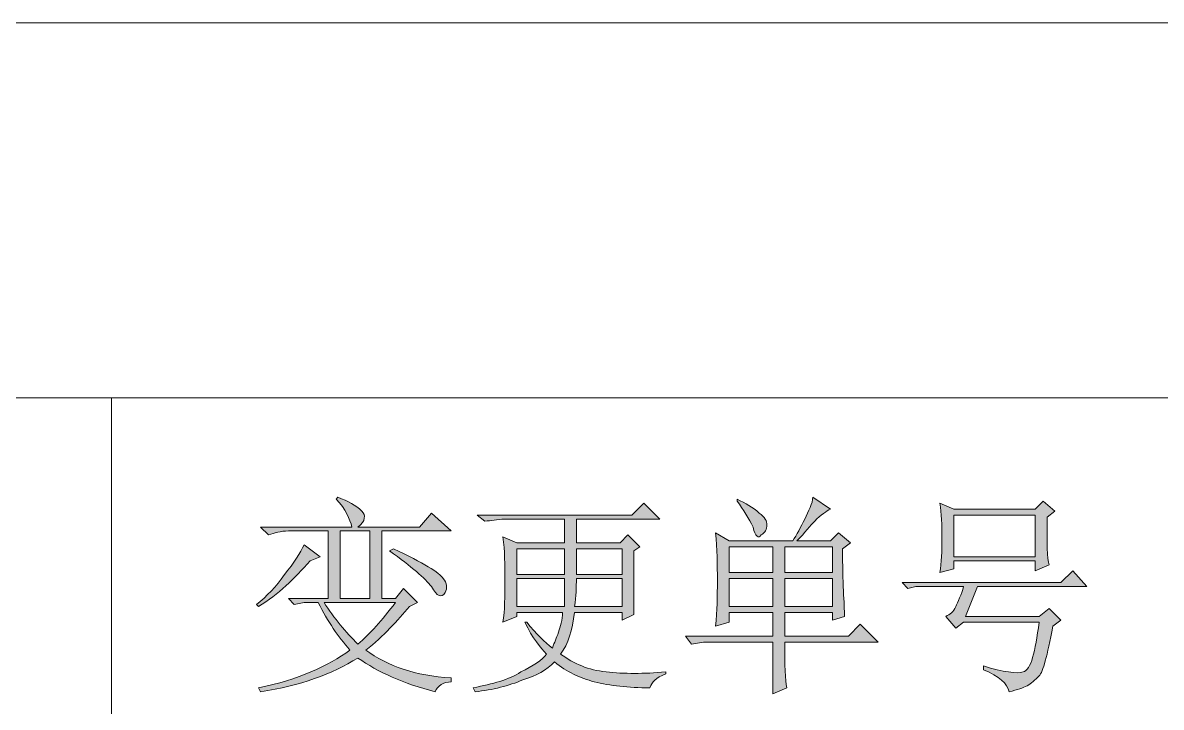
# Model space of a CAD drawing. Header units: millimetres. Extents: x 0 to 297, y 0 to 208.
# Drawn here: x 223.6 to 234.58, y 201.13 to 207.73 of the extents above; entities that cross this region are included whole.
import ezdxf

# ---------------------------------------------------------------- set-up
doc = ezdxf.new("R2010")
doc.units = ezdxf.units.MM

msp = doc.modelspace()

# ---------------------------------------------------------------- hatches: boundary and pattern name
h = msp.add_hatch(color=7)
edge = h.paths.add_edge_path(flags=0)
edge.add_spline(control_points=[(226.660075, 202.828471), (226.660075, 202.828471), (226.660075, 202.176538), (226.660075, 202.176538), (226.660075, 202.176538), (226.947589, 202.176538), (226.947589, 202.176538), (226.947589, 202.176538), (226.947589, 202.828471), (226.947589, 202.828471), (226.947589, 202.828471), (226.660075, 202.828471), (226.660075, 202.828471), (226.660075, 202.828471), (226.660075, 202.828471), (226.660075, 202.828471)], knot_values=[0, 0, 0, 0, 1, 1, 1, 2, 2, 2, 3, 3, 3, 4, 4, 4, 5, 5, 5, 5], degree=3, periodic=1)
edge = h.paths.add_edge_path(flags=0)
edge.add_spline(control_points=[(225.893489, 202.866571), (225.893489, 202.866571), (226.775081, 202.866571), (226.775081, 202.866571), (226.755678, 202.943124), (226.717578, 203.039079), (226.621622, 203.135035), (226.621622, 203.135035), (226.640672, 203.154085), (226.640672, 203.154085), (226.736628, 203.115632), (226.813181, 203.077532), (226.870683, 203.020029), (226.909136, 202.981576), (226.909136, 202.924074), (226.832583, 202.866571), (226.832583, 202.866571), (227.426661, 202.866571), (227.426661, 202.866571), (227.426661, 202.866571), (227.541667, 203.000626), (227.541667, 203.000626), (227.541667, 203.000626), (227.733225, 202.828471), (227.733225, 202.828471), (227.733225, 202.828471), (227.062594, 202.828471), (227.062594, 202.828471), (227.062594, 202.828471), (227.062594, 202.176538), (227.062594, 202.176538), (227.062594, 202.176538), (227.19665, 202.176538), (227.19665, 202.176538), (227.19665, 202.176538), (227.273203, 202.272493), (227.273203, 202.272493), (227.273203, 202.272493), (227.407611, 202.138438), (227.407611, 202.138438), (227.407611, 202.138438), (227.330706, 202.099985), (227.330706, 202.099985), (227.2157, 201.965929), (227.081644, 201.812471), (226.909136, 201.678415), (227.120097, 201.524957), (227.388208, 201.429354), (227.733225, 201.409951), (227.733225, 201.409951), (227.733225, 201.371851), (227.733225, 201.371851), (227.656672, 201.371851), (227.599169, 201.333399), (227.579767, 201.275896), (227.273203, 201.352449), (227.024142, 201.467454), (226.832583, 201.601863), (226.583169, 201.448404), (226.276606, 201.333399), (225.893489, 201.275896), (225.893489, 201.275896), (225.874086, 201.314349), (225.874086, 201.314349), (226.257556, 201.390901), (226.545069, 201.524957), (226.755678, 201.678415), (226.640672, 201.812471), (226.545069, 201.946526), (226.449114, 202.138438), (226.449114, 202.138438), (226.315058, 202.138438), (226.315058, 202.138438), (226.315058, 202.138438), (226.219103, 202.119035), (226.219103, 202.119035), (226.219103, 202.119035), (226.1616, 202.176538), (226.1616, 202.176538), (226.1616, 202.176538), (226.545069, 202.176538), (226.545069, 202.176538), (226.545069, 202.176538), (226.545069, 202.828471), (226.545069, 202.828471), (226.545069, 202.828471), (226.1616, 202.828471), (226.1616, 202.828471), (226.085047, 202.828471), (226.027544, 202.809068), (225.970042, 202.790018), (225.970042, 202.790018), (225.893489, 202.866571), (225.893489, 202.866571), (225.893489, 202.866571), (225.893489, 202.866571), (225.893489, 202.866571)], knot_values=[0, 0, 0, 0, 1, 1, 1, 2, 2, 2, 3, 3, 3, 4, 4, 4, 5, 5, 5, 6, 6, 6, 7, 7, 7, 8, 8, 8, 9, 9, 9, 10, 10, 10, 11, 11, 11, 12, 12, 12, 13, 13, 13, 14, 14, 14, 15, 15, 15, 16, 16, 16, 17, 17, 17, 18, 18, 18, 19, 19, 19, 20, 20, 20, 21, 21, 21, 22, 22, 22, 23, 23, 23, 24, 24, 24, 25, 25, 25, 26, 26, 26, 27, 27, 27, 28, 28, 28, 29, 29, 29, 30, 30, 30, 31, 31, 31, 32, 32, 32, 32], degree=3, periodic=1)
edge = h.paths.add_edge_path(flags=0)
edge.add_spline(control_points=[(226.506617, 202.138438), (226.602572, 201.984979), (226.717578, 201.850924), (226.832583, 201.735918), (226.947589, 201.831521), (227.062594, 201.965929), (227.19665, 202.138438), (227.19665, 202.138438), (226.506617, 202.138438), (226.506617, 202.138438), (226.506617, 202.138438), (226.506617, 202.138438), (226.506617, 202.138438)], knot_values=[0, 0, 0, 0, 1, 1, 1, 2, 2, 2, 3, 3, 3, 4, 4, 4, 4], degree=3, periodic=1)
edge = h.paths.add_edge_path(flags=0)
edge.add_spline(control_points=[(226.315058, 202.694063), (226.315058, 202.694063), (226.468164, 202.579057), (226.468164, 202.579057), (226.468164, 202.579057), (226.372561, 202.540957), (226.372561, 202.540957), (226.219103, 202.368449), (226.065997, 202.21499), (225.874086, 202.099985), (225.874086, 202.099985), (225.855036, 202.119035), (225.855036, 202.119035), (225.950992, 202.19594), (226.046594, 202.291543), (226.1235, 202.406549), (226.219103, 202.521554), (226.276606, 202.61751), (226.315058, 202.694063), (226.315058, 202.694063), (226.315058, 202.694063), (226.315058, 202.694063), (226.315058, 202.694063), (226.315058, 202.694063), (226.315058, 202.694063)], knot_values=[0, 0, 0, 0, 1, 1, 1, 2, 2, 2, 3, 3, 3, 4, 4, 4, 5, 5, 5, 6, 6, 6, 7, 7, 7, 8, 8, 8, 8], degree=3, periodic=1)
edge = h.paths.add_edge_path(flags=0)
edge.add_spline(control_points=[(227.1776, 202.655963), (227.465114, 202.521554), (227.618219, 202.425951), (227.656672, 202.368449), (227.694772, 202.329996), (227.694772, 202.272493), (227.675722, 202.23404), (227.637269, 202.176538), (227.599169, 202.19594), (227.541667, 202.291543), (227.484164, 202.368449), (227.350108, 202.483454), (227.139147, 202.63656), (227.139147, 202.63656), (227.1776, 202.655963), (227.1776, 202.655963), (227.1776, 202.655963), (227.1776, 202.655963), (227.1776, 202.655963)], knot_values=[0, 0, 0, 0, 1, 1, 1, 2, 2, 2, 3, 3, 3, 4, 4, 4, 5, 5, 5, 6, 6, 6, 6], degree=3, periodic=1)
edge = h.paths.add_edge_path(flags=0)
edge.add_spline(control_points=[(228.2317, 201.946526), (228.25075, 202.061532), (228.25075, 202.19594), (228.25075, 202.349046), (228.25075, 202.502504), (228.25075, 202.63656), (228.2317, 202.770968), (228.2317, 202.770968), (228.365756, 202.713465), (228.365756, 202.713465), (228.365756, 202.713465), (228.825778, 202.713465), (228.825778, 202.713465), (228.825778, 202.713465), (228.825778, 202.943124), (228.825778, 202.943124), (228.825778, 202.943124), (228.25075, 202.943124), (228.25075, 202.943124), (228.174197, 202.943124), (228.116694, 202.924074), (228.059192, 202.924074), (228.059192, 202.924074), (227.982286, 202.981576), (227.982286, 202.981576), (227.982286, 202.981576), (229.477358, 202.981576), (229.477358, 202.981576), (229.477358, 202.981576), (229.592364, 203.096582), (229.592364, 203.096582), (229.592364, 203.096582), (229.745469, 202.943124), (229.745469, 202.943124), (229.745469, 202.943124), (228.940783, 202.943124), (228.940783, 202.943124), (228.940783, 202.943124), (228.940783, 202.713465), (228.940783, 202.713465), (228.940783, 202.713465), (229.362353, 202.713465), (229.362353, 202.713465), (229.362353, 202.713465), (229.438906, 202.790018), (229.438906, 202.790018), (229.438906, 202.790018), (229.553911, 202.675013), (229.553911, 202.675013), (229.553911, 202.675013), (229.496408, 202.63656), (229.496408, 202.63656), (229.496408, 202.310946), (229.496408, 202.119035), (229.496408, 202.023432), (229.496408, 202.023432), (229.381403, 201.965929), (229.381403, 201.965929), (229.381403, 201.965929), (229.381403, 202.042482), (229.381403, 202.042482), (229.381403, 202.042482), (228.921381, 202.042482), (228.921381, 202.042482), (228.902331, 201.869974), (228.863878, 201.735918), (228.787325, 201.639963), (228.921381, 201.54436), (229.055789, 201.486857), (229.228297, 201.467454), (229.400806, 201.448404), (229.592364, 201.448404), (229.802972, 201.467454), (229.802972, 201.467454), (229.802972, 201.448404), (229.802972, 201.448404), (229.707369, 201.409951), (229.668917, 201.371851), (229.649867, 201.314349), (229.438906, 201.314349), (229.266397, 201.333399), (229.113292, 201.371851), (228.978883, 201.409951), (228.844828, 201.467454), (228.729822, 201.56341), (228.653269, 201.486857), (228.557314, 201.429354), (228.423258, 201.390901), (228.289203, 201.333399), (228.135744, 201.294946), (227.963236, 201.275896), (227.963236, 201.275896), (227.944186, 201.314349), (227.944186, 201.314349), (228.135744, 201.352449), (228.289203, 201.390901), (228.404208, 201.467454), (228.519214, 201.524957), (228.614817, 201.58246), (228.653269, 201.639963), (228.595767, 201.697465), (228.519214, 201.793421), (228.442308, 201.946526), (228.442308, 201.946526), (228.461711, 201.946526), (228.461711, 201.946526), (228.557314, 201.831521), (228.633867, 201.754968), (228.710772, 201.697465), (228.729822, 201.754968), (228.748872, 201.793421), (228.768275, 201.850924), (228.787325, 201.908426), (228.806375, 201.965929), (228.806375, 202.042482), (228.806375, 202.042482), (228.365756, 202.042482), (228.365756, 202.042482), (228.365756, 202.042482), (228.365756, 202.004029), (228.365756, 202.004029), (228.365756, 202.004029), (228.2317, 201.946526), (228.2317, 201.946526), (228.2317, 201.946526), (228.2317, 201.946526), (228.2317, 201.946526)], knot_values=[0, 0, 0, 0, 1, 1, 1, 2, 2, 2, 3, 3, 3, 4, 4, 4, 5, 5, 5, 6, 6, 6, 7, 7, 7, 8, 8, 8, 9, 9, 9, 10, 10, 10, 11, 11, 11, 12, 12, 12, 13, 13, 13, 14, 14, 14, 15, 15, 15, 16, 16, 16, 17, 17, 17, 18, 18, 18, 19, 19, 19, 20, 20, 20, 21, 21, 21, 22, 22, 22, 23, 23, 23, 24, 24, 24, 25, 25, 25, 26, 26, 26, 27, 27, 27, 28, 28, 28, 29, 29, 29, 30, 30, 30, 31, 31, 31, 32, 32, 32, 33, 33, 33, 34, 34, 34, 35, 35, 35, 36, 36, 36, 37, 37, 37, 38, 38, 38, 39, 39, 39, 40, 40, 40, 41, 41, 41, 42, 42, 42, 42], degree=3, periodic=1)
edge = h.paths.add_edge_path(flags=0)
edge.add_spline(control_points=[(228.365756, 202.655963), (228.365756, 202.655963), (228.365756, 202.406549), (228.365756, 202.406549), (228.365756, 202.406549), (228.825778, 202.406549), (228.825778, 202.406549), (228.825778, 202.406549), (228.825778, 202.655963), (228.825778, 202.655963), (228.825778, 202.655963), (228.365756, 202.655963), (228.365756, 202.655963), (228.365756, 202.655963), (228.365756, 202.655963), (228.365756, 202.655963)], knot_values=[0, 0, 0, 0, 1, 1, 1, 2, 2, 2, 3, 3, 3, 4, 4, 4, 5, 5, 5, 5], degree=3, periodic=1)
edge = h.paths.add_edge_path(flags=0)
edge.add_spline(control_points=[(228.940783, 202.655963), (228.940783, 202.655963), (228.940783, 202.406549), (228.940783, 202.406549), (228.940783, 202.406549), (229.381403, 202.406549), (229.381403, 202.406549), (229.381403, 202.406549), (229.381403, 202.655963), (229.381403, 202.655963), (229.381403, 202.655963), (228.940783, 202.655963), (228.940783, 202.655963), (228.940783, 202.655963), (228.940783, 202.655963), (228.940783, 202.655963)], knot_values=[0, 0, 0, 0, 1, 1, 1, 2, 2, 2, 3, 3, 3, 4, 4, 4, 5, 5, 5, 5], degree=3, periodic=1)
edge = h.paths.add_edge_path(flags=0)
edge.add_spline(control_points=[(228.365756, 202.368449), (228.365756, 202.368449), (228.365756, 202.099985), (228.365756, 202.099985), (228.365756, 202.099985), (228.825778, 202.099985), (228.825778, 202.099985), (228.825778, 202.21499), (228.825778, 202.310946), (228.825778, 202.368449), (228.825778, 202.368449), (228.365756, 202.368449), (228.365756, 202.368449), (228.365756, 202.368449), (228.365756, 202.368449), (228.365756, 202.368449)], knot_values=[0, 0, 0, 0, 1, 1, 1, 2, 2, 2, 3, 3, 3, 4, 4, 4, 5, 5, 5, 5], degree=3, periodic=1)
edge = h.paths.add_edge_path(flags=0)
edge.add_spline(control_points=[(228.940783, 202.368449), (228.940783, 202.291543), (228.940783, 202.19594), (228.921381, 202.099985), (228.921381, 202.099985), (229.381403, 202.099985), (229.381403, 202.099985), (229.381403, 202.099985), (229.381403, 202.368449), (229.381403, 202.368449), (229.381403, 202.368449), (228.940783, 202.368449), (228.940783, 202.368449), (228.940783, 202.368449), (228.940783, 202.368449), (228.940783, 202.368449)], knot_values=[0, 0, 0, 0, 1, 1, 1, 2, 2, 2, 3, 3, 3, 4, 4, 4, 5, 5, 5, 5], degree=3, periodic=1)
edge = h.paths.add_edge_path(flags=0)
edge.add_spline(control_points=[(230.416453, 202.675013), (230.416453, 202.675013), (230.416453, 202.425951), (230.416453, 202.425951), (230.416453, 202.425951), (230.838022, 202.425951), (230.838022, 202.425951), (230.838022, 202.425951), (230.838022, 202.675013), (230.838022, 202.675013), (230.838022, 202.675013), (230.416453, 202.675013), (230.416453, 202.675013), (230.416453, 202.675013), (230.416453, 202.675013), (230.416453, 202.675013)], knot_values=[0, 0, 0, 0, 1, 1, 1, 2, 2, 2, 3, 3, 3, 4, 4, 4, 5, 5, 5, 5], degree=3, periodic=1)
edge = h.paths.add_edge_path(flags=0)
edge.add_spline(control_points=[(230.953028, 202.675013), (230.953028, 202.675013), (230.953028, 202.425951), (230.953028, 202.425951), (230.953028, 202.425951), (231.41305, 202.425951), (231.41305, 202.425951), (231.41305, 202.425951), (231.41305, 202.675013), (231.41305, 202.675013), (231.41305, 202.675013), (230.953028, 202.675013), (230.953028, 202.675013), (230.953028, 202.675013), (230.953028, 202.675013), (230.953028, 202.675013)], knot_values=[0, 0, 0, 0, 1, 1, 1, 2, 2, 2, 3, 3, 3, 4, 4, 4, 5, 5, 5, 5], degree=3, periodic=1)
edge = h.paths.add_edge_path(flags=0)
edge.add_spline(control_points=[(230.416453, 202.368449), (230.416453, 202.368449), (230.416453, 202.099985), (230.416453, 202.099985), (230.416453, 202.099985), (230.838022, 202.099985), (230.838022, 202.099985), (230.838022, 202.099985), (230.838022, 202.368449), (230.838022, 202.368449), (230.838022, 202.368449), (230.416453, 202.368449), (230.416453, 202.368449), (230.416453, 202.368449), (230.416453, 202.368449), (230.416453, 202.368449)], knot_values=[0, 0, 0, 0, 1, 1, 1, 2, 2, 2, 3, 3, 3, 4, 4, 4, 5, 5, 5, 5], degree=3, periodic=1)
edge = h.paths.add_edge_path(flags=0)
edge.add_spline(control_points=[(230.953028, 202.368449), (230.953028, 202.368449), (230.953028, 202.099985), (230.953028, 202.099985), (230.953028, 202.099985), (231.41305, 202.099985), (231.41305, 202.099985), (231.41305, 202.099985), (231.41305, 202.368449), (231.41305, 202.368449), (231.41305, 202.368449), (230.953028, 202.368449), (230.953028, 202.368449), (230.953028, 202.368449), (230.953028, 202.368449), (230.953028, 202.368449)], knot_values=[0, 0, 0, 0, 1, 1, 1, 2, 2, 2, 3, 3, 3, 4, 4, 4, 5, 5, 5, 5], degree=3, periodic=1)
edge = h.paths.add_edge_path(flags=0)
edge.add_spline(control_points=[(230.493006, 203.115632), (230.493006, 203.115632), (230.493006, 203.135035), (230.493006, 203.135035), (230.569558, 203.096582), (230.646464, 203.058129), (230.703967, 203.000626), (230.761469, 202.962526), (230.780519, 202.924074), (230.780519, 202.885621), (230.780519, 202.847521), (230.761469, 202.809068), (230.723017, 202.790018), (230.703967, 202.751565), (230.665514, 202.770968), (230.646464, 202.866571), (230.608011, 202.943124), (230.550508, 203.039079), (230.493006, 203.115632), (230.493006, 203.115632), (230.493006, 203.115632), (230.493006, 203.115632), (230.493006, 203.115632), (230.493006, 203.115632), (230.493006, 203.115632)], knot_values=[0, 0, 0, 0, 1, 1, 1, 2, 2, 2, 3, 3, 3, 4, 4, 4, 5, 5, 5, 6, 6, 6, 7, 7, 7, 8, 8, 8, 8], degree=3, periodic=1)
edge = h.paths.add_edge_path(flags=0)
edge.add_spline(control_points=[(230.953028, 201.754968), (230.953028, 201.524957), (230.953028, 201.390901), (230.972078, 201.314349), (230.972078, 201.314349), (230.838022, 201.256846), (230.838022, 201.256846), (230.838022, 201.448404), (230.838022, 201.620913), (230.838022, 201.754968), (230.838022, 201.754968), (230.167392, 201.754968), (230.167392, 201.754968), (230.167392, 201.754968), (230.052386, 201.735918), (230.052386, 201.735918), (230.052386, 201.735918), (229.994883, 201.812471), (229.994883, 201.812471), (229.994883, 201.812471), (230.838022, 201.812471), (230.838022, 201.812471), (230.838022, 201.812471), (230.838022, 202.042482), (230.838022, 202.042482), (230.838022, 202.042482), (230.416453, 202.042482), (230.416453, 202.042482), (230.416453, 202.042482), (230.416453, 201.946526), (230.416453, 201.946526), (230.416453, 201.946526), (230.282397, 201.908426), (230.282397, 201.908426), (230.301447, 202.061532), (230.301447, 202.19594), (230.301447, 202.349046), (230.301447, 202.502504), (230.301447, 202.655963), (230.282397, 202.809068), (230.282397, 202.809068), (230.416453, 202.732515), (230.416453, 202.732515), (230.416453, 202.732515), (231.029581, 202.732515), (231.029581, 202.732515), (231.068033, 202.790018), (231.106486, 202.866571), (231.144586, 202.943124), (231.183039, 203.020029), (231.221492, 203.096582), (231.221492, 203.154085), (231.221492, 203.154085), (231.394, 203.039079), (231.394, 203.039079), (231.355547, 203.020029), (231.298044, 202.981576), (231.240542, 202.924074), (231.202089, 202.885621), (231.144586, 202.809068), (231.068033, 202.732515), (231.068033, 202.732515), (231.394, 202.732515), (231.394, 202.732515), (231.394, 202.732515), (231.470553, 202.809068), (231.470553, 202.809068), (231.470553, 202.809068), (231.585558, 202.713465), (231.585558, 202.713465), (231.585558, 202.713465), (231.509006, 202.655963), (231.509006, 202.655963), (231.509006, 202.329996), (231.528056, 202.119035), (231.528056, 202.004029), (231.528056, 202.004029), (231.41305, 201.965929), (231.41305, 201.965929), (231.41305, 201.965929), (231.41305, 202.042482), (231.41305, 202.042482), (231.41305, 202.042482), (230.953028, 202.042482), (230.953028, 202.042482), (230.953028, 202.042482), (230.953028, 201.812471), (230.953028, 201.812471), (230.953028, 201.812471), (231.566508, 201.812471), (231.566508, 201.812471), (231.566508, 201.812471), (231.681161, 201.927476), (231.681161, 201.927476), (231.681161, 201.927476), (231.853669, 201.754968), (231.853669, 201.754968), (231.853669, 201.754968), (230.953028, 201.754968), (230.953028, 201.754968), (230.953028, 201.754968), (230.953028, 201.754968), (230.953028, 201.754968)], knot_values=[0, 0, 0, 0, 1, 1, 1, 2, 2, 2, 3, 3, 3, 4, 4, 4, 5, 5, 5, 6, 6, 6, 7, 7, 7, 8, 8, 8, 9, 9, 9, 10, 10, 10, 11, 11, 11, 12, 12, 12, 13, 13, 13, 14, 14, 14, 15, 15, 15, 16, 16, 16, 17, 17, 17, 18, 18, 18, 19, 19, 19, 20, 20, 20, 21, 21, 21, 22, 22, 22, 23, 23, 23, 24, 24, 24, 25, 25, 25, 26, 26, 26, 27, 27, 27, 28, 28, 28, 29, 29, 29, 30, 30, 30, 31, 31, 31, 32, 32, 32, 33, 33, 33, 34, 34, 34, 34], degree=3, periodic=1)
edge = h.paths.add_edge_path(flags=0)
edge.add_spline(control_points=[(233.482797, 202.962526), (233.482797, 202.713465), (233.482797, 202.560007), (233.5022, 202.502504), (233.5022, 202.502504), (233.367792, 202.445001), (233.367792, 202.445001), (233.367792, 202.445001), (233.367792, 202.540957), (233.367792, 202.540957), (233.367792, 202.540957), (232.582156, 202.540957), (232.582156, 202.540957), (232.582156, 202.540957), (232.582156, 202.464051), (232.582156, 202.464051), (232.582156, 202.464051), (232.4481, 202.425951), (232.4481, 202.425951), (232.46715, 202.521554), (232.46715, 202.63656), (232.46715, 202.751565), (232.46715, 202.885621), (232.46715, 203.000626), (232.4481, 203.096582), (232.4481, 203.096582), (232.582156, 203.039079), (232.582156, 203.039079), (232.582156, 203.039079), (233.367792, 203.039079), (233.367792, 203.039079), (233.367792, 203.039079), (233.444697, 203.115632), (233.444697, 203.115632), (233.444697, 203.115632), (233.559703, 203.020029), (233.559703, 203.020029), (233.559703, 203.020029), (233.482797, 202.962526), (233.482797, 202.962526), (233.482797, 202.962526), (233.482797, 202.962526), (233.482797, 202.962526)], knot_values=[0, 0, 0, 0, 1, 1, 1, 2, 2, 2, 3, 3, 3, 4, 4, 4, 5, 5, 5, 6, 6, 6, 7, 7, 7, 8, 8, 8, 9, 9, 9, 10, 10, 10, 11, 11, 11, 12, 12, 12, 13, 13, 13, 14, 14, 14, 14], degree=3, periodic=1)
edge = h.paths.add_edge_path(flags=0)
edge.add_spline(control_points=[(232.582156, 202.981576), (232.582156, 202.981576), (232.582156, 202.579057), (232.582156, 202.579057), (232.582156, 202.579057), (233.367792, 202.579057), (233.367792, 202.579057), (233.367792, 202.579057), (233.367792, 202.981576), (233.367792, 202.981576), (233.367792, 202.981576), (232.582156, 202.981576), (232.582156, 202.981576), (232.582156, 202.981576), (232.582156, 202.981576), (232.582156, 202.981576)], knot_values=[0, 0, 0, 0, 1, 1, 1, 2, 2, 2, 3, 3, 3, 4, 4, 4, 5, 5, 5, 5], degree=3, periodic=1)
edge = h.paths.add_edge_path(flags=0)
edge.add_spline(control_points=[(233.5403, 201.908426), (233.482797, 201.620913), (233.444697, 201.467454), (233.406244, 201.429354), (233.367792, 201.390901), (233.329692, 201.352449), (233.291239, 201.333399), (233.252786, 201.314349), (233.195283, 201.294946), (233.118731, 201.275896), (233.099681, 201.352449), (233.022775, 201.429354), (232.869669, 201.486857), (232.869669, 201.486857), (232.869669, 201.524957), (232.869669, 201.524957), (233.061228, 201.467454), (233.195283, 201.448404), (233.252786, 201.467454), (233.329692, 201.486857), (233.367792, 201.659365), (233.406244, 201.946526), (233.406244, 201.946526), (232.678111, 201.946526), (232.678111, 201.946526), (232.678111, 201.946526), (232.601206, 201.889024), (232.601206, 201.889024), (232.601206, 201.889024), (232.505603, 202.004029), (232.505603, 202.004029), (232.543703, 202.023432), (232.582156, 202.042482), (232.601206, 202.099985), (232.620608, 202.138438), (232.658708, 202.21499), (232.678111, 202.291543), (232.678111, 202.291543), (232.218089, 202.291543), (232.218089, 202.291543), (232.218089, 202.291543), (232.141183, 202.272493), (232.141183, 202.272493), (232.141183, 202.272493), (232.083681, 202.329996), (232.083681, 202.329996), (232.083681, 202.329996), (233.617206, 202.329996), (233.617206, 202.329996), (233.617206, 202.329996), (233.732211, 202.445001), (233.732211, 202.445001), (233.732211, 202.445001), (233.866267, 202.291543), (233.866267, 202.291543), (233.866267, 202.291543), (232.812167, 202.291543), (232.812167, 202.291543), (232.812167, 202.291543), (232.697161, 202.004029), (232.697161, 202.004029), (232.697161, 202.004029), (233.406244, 202.004029), (233.406244, 202.004029), (233.406244, 202.004029), (233.5022, 202.080935), (233.5022, 202.080935), (233.5022, 202.080935), (233.617206, 201.965929), (233.617206, 201.965929), (233.617206, 201.965929), (233.5403, 201.908426), (233.5403, 201.908426), (233.5403, 201.908426), (233.5403, 201.908426), (233.5403, 201.908426)], knot_values=[0, 0, 0, 0, 1, 1, 1, 2, 2, 2, 3, 3, 3, 4, 4, 4, 5, 5, 5, 6, 6, 6, 7, 7, 7, 8, 8, 8, 9, 9, 9, 10, 10, 10, 11, 11, 11, 12, 12, 12, 13, 13, 13, 14, 14, 14, 15, 15, 15, 16, 16, 16, 17, 17, 17, 18, 18, 18, 19, 19, 19, 20, 20, 20, 21, 21, 21, 22, 22, 22, 23, 23, 23, 24, 24, 24, 25, 25, 25, 25], degree=3, periodic=1)

# ---------------------------------------------------------------- linework, layer by layer
at = {"color": 7, "lineweight": 15}
for points in [[(0.162631, 207.734551), (296.7863, 207.734551)], [(3.784953, 204.112229), (293.163978, 204.112229)], [(206.363711, 204.112229), (293.163978, 204.112229)], [(224.455919, 204.112229), (224.455919, 181.708018)]]:
    msp.add_lwpolyline(points, dxfattribs=at)
at = {"color": 7, "lineweight": 0}
for points, knots in [([(225.893489, 202.866571), (225.893489, 202.866571), (226.775081, 202.866571), (226.775081, 202.866571), (226.755678, 202.943124), (226.717578, 203.039079), (226.621622, 203.135035), (226.621622, 203.135035), (226.640672, 203.154085), (226.640672, 203.154085), (226.736628, 203.115632), (226.813181, 203.077532), (226.870683, 203.020029), (226.909136, 202.981576), (226.909136, 202.924074), (226.832583, 202.866571), (226.832583, 202.866571), (227.426661, 202.866571), (227.426661, 202.866571), (227.426661, 202.866571), (227.541667, 203.000626), (227.541667, 203.000626), (227.541667, 203.000626), (227.733225, 202.828471), (227.733225, 202.828471), (227.733225, 202.828471), (227.062594, 202.828471), (227.062594, 202.828471), (227.062594, 202.828471), (227.062594, 202.176538), (227.062594, 202.176538), (227.062594, 202.176538), (227.19665, 202.176538), (227.19665, 202.176538), (227.19665, 202.176538), (227.273203, 202.272493), (227.273203, 202.272493), (227.273203, 202.272493), (227.407611, 202.138438), (227.407611, 202.138438), (227.407611, 202.138438), (227.330706, 202.099985), (227.330706, 202.099985), (227.2157, 201.965929), (227.081644, 201.812471), (226.909136, 201.678415), (227.120097, 201.524957), (227.388208, 201.429354), (227.733225, 201.409951), (227.733225, 201.409951), (227.733225, 201.371851), (227.733225, 201.371851), (227.656672, 201.371851), (227.599169, 201.333399), (227.579767, 201.275896), (227.273203, 201.352449), (227.024142, 201.467454), (226.832583, 201.601863), (226.583169, 201.448404), (226.276606, 201.333399), (225.893489, 201.275896), (225.893489, 201.275896), (225.874086, 201.314349), (225.874086, 201.314349), (226.257556, 201.390901), (226.545069, 201.524957), (226.755678, 201.678415), (226.640672, 201.812471), (226.545069, 201.946526), (226.449114, 202.138438), (226.449114, 202.138438), (226.315058, 202.138438), (226.315058, 202.138438), (226.315058, 202.138438), (226.219103, 202.119035), (226.219103, 202.119035), (226.219103, 202.119035), (226.1616, 202.176538), (226.1616, 202.176538), (226.1616, 202.176538), (226.545069, 202.176538), (226.545069, 202.176538), (226.545069, 202.176538), (226.545069, 202.828471), (226.545069, 202.828471), (226.545069, 202.828471), (226.1616, 202.828471), (226.1616, 202.828471), (226.085047, 202.828471), (226.027544, 202.809068), (225.970042, 202.790018), (225.970042, 202.790018), (225.893489, 202.866571), (225.893489, 202.866571), (225.893489, 202.866571), (225.893489, 202.866571), (225.893489, 202.866571)], [0, 0, 0, 0, 1, 1, 1, 2, 2, 2, 3, 3, 3, 4, 4, 4, 5, 5, 5, 6, 6, 6, 7, 7, 7, 8, 8, 8, 9, 9, 9, 10, 10, 10, 11, 11, 11, 12, 12, 12, 13, 13, 13, 14, 14, 14, 15, 15, 15, 16, 16, 16, 17, 17, 17, 18, 18, 18, 19, 19, 19, 20, 20, 20, 21, 21, 21, 22, 22, 22, 23, 23, 23, 24, 24, 24, 25, 25, 25, 26, 26, 26, 27, 27, 27, 28, 28, 28, 29, 29, 29, 30, 30, 30, 31, 31, 31, 32, 32, 32, 32]), ([(230.953028, 201.754968), (230.953028, 201.524957), (230.953028, 201.390901), (230.972078, 201.314349), (230.972078, 201.314349), (230.838022, 201.256846), (230.838022, 201.256846), (230.838022, 201.448404), (230.838022, 201.620913), (230.838022, 201.754968), (230.838022, 201.754968), (230.167392, 201.754968), (230.167392, 201.754968), (230.167392, 201.754968), (230.052386, 201.735918), (230.052386, 201.735918), (230.052386, 201.735918), (229.994883, 201.812471), (229.994883, 201.812471), (229.994883, 201.812471), (230.838022, 201.812471), (230.838022, 201.812471), (230.838022, 201.812471), (230.838022, 202.042482), (230.838022, 202.042482), (230.838022, 202.042482), (230.416453, 202.042482), (230.416453, 202.042482), (230.416453, 202.042482), (230.416453, 201.946526), (230.416453, 201.946526), (230.416453, 201.946526), (230.282397, 201.908426), (230.282397, 201.908426), (230.301447, 202.061532), (230.301447, 202.19594), (230.301447, 202.349046), (230.301447, 202.502504), (230.301447, 202.655963), (230.282397, 202.809068), (230.282397, 202.809068), (230.416453, 202.732515), (230.416453, 202.732515), (230.416453, 202.732515), (231.029581, 202.732515), (231.029581, 202.732515), (231.068033, 202.790018), (231.106486, 202.866571), (231.144586, 202.943124), (231.183039, 203.020029), (231.221492, 203.096582), (231.221492, 203.154085), (231.221492, 203.154085), (231.394, 203.039079), (231.394, 203.039079), (231.355547, 203.020029), (231.298044, 202.981576), (231.240542, 202.924074), (231.202089, 202.885621), (231.144586, 202.809068), (231.068033, 202.732515), (231.068033, 202.732515), (231.394, 202.732515), (231.394, 202.732515), (231.394, 202.732515), (231.470553, 202.809068), (231.470553, 202.809068), (231.470553, 202.809068), (231.585558, 202.713465), (231.585558, 202.713465), (231.585558, 202.713465), (231.509006, 202.655963), (231.509006, 202.655963), (231.509006, 202.329996), (231.528056, 202.119035), (231.528056, 202.004029), (231.528056, 202.004029), (231.41305, 201.965929), (231.41305, 201.965929), (231.41305, 201.965929), (231.41305, 202.042482), (231.41305, 202.042482), (231.41305, 202.042482), (230.953028, 202.042482), (230.953028, 202.042482), (230.953028, 202.042482), (230.953028, 201.812471), (230.953028, 201.812471), (230.953028, 201.812471), (231.566508, 201.812471), (231.566508, 201.812471), (231.566508, 201.812471), (231.681161, 201.927476), (231.681161, 201.927476), (231.681161, 201.927476), (231.853669, 201.754968), (231.853669, 201.754968), (231.853669, 201.754968), (230.953028, 201.754968), (230.953028, 201.754968), (230.953028, 201.754968), (230.953028, 201.754968), (230.953028, 201.754968)], [0, 0, 0, 0, 1, 1, 1, 2, 2, 2, 3, 3, 3, 4, 4, 4, 5, 5, 5, 6, 6, 6, 7, 7, 7, 8, 8, 8, 9, 9, 9, 10, 10, 10, 11, 11, 11, 12, 12, 12, 13, 13, 13, 14, 14, 14, 15, 15, 15, 16, 16, 16, 17, 17, 17, 18, 18, 18, 19, 19, 19, 20, 20, 20, 21, 21, 21, 22, 22, 22, 23, 23, 23, 24, 24, 24, 25, 25, 25, 26, 26, 26, 27, 27, 27, 28, 28, 28, 29, 29, 29, 30, 30, 30, 31, 31, 31, 32, 32, 32, 33, 33, 33, 34, 34, 34, 34]), ([(230.493006, 203.115632), (230.493006, 203.115632), (230.493006, 203.135035), (230.493006, 203.135035), (230.569558, 203.096582), (230.646464, 203.058129), (230.703967, 203.000626), (230.761469, 202.962526), (230.780519, 202.924074), (230.780519, 202.885621), (230.780519, 202.847521), (230.761469, 202.809068), (230.723017, 202.790018), (230.703967, 202.751565), (230.665514, 202.770968), (230.646464, 202.866571), (230.608011, 202.943124), (230.550508, 203.039079), (230.493006, 203.115632), (230.493006, 203.115632), (230.493006, 203.115632), (230.493006, 203.115632), (230.493006, 203.115632), (230.493006, 203.115632), (230.493006, 203.115632)], [0, 0, 0, 0, 1, 1, 1, 2, 2, 2, 3, 3, 3, 4, 4, 4, 5, 5, 5, 6, 6, 6, 7, 7, 7, 8, 8, 8, 8]), ([(228.2317, 201.946526), (228.25075, 202.061532), (228.25075, 202.19594), (228.25075, 202.349046), (228.25075, 202.502504), (228.25075, 202.63656), (228.2317, 202.770968), (228.2317, 202.770968), (228.365756, 202.713465), (228.365756, 202.713465), (228.365756, 202.713465), (228.825778, 202.713465), (228.825778, 202.713465), (228.825778, 202.713465), (228.825778, 202.943124), (228.825778, 202.943124), (228.825778, 202.943124), (228.25075, 202.943124), (228.25075, 202.943124), (228.174197, 202.943124), (228.116694, 202.924074), (228.059192, 202.924074), (228.059192, 202.924074), (227.982286, 202.981576), (227.982286, 202.981576), (227.982286, 202.981576), (229.477358, 202.981576), (229.477358, 202.981576), (229.477358, 202.981576), (229.592364, 203.096582), (229.592364, 203.096582), (229.592364, 203.096582), (229.745469, 202.943124), (229.745469, 202.943124), (229.745469, 202.943124), (228.940783, 202.943124), (228.940783, 202.943124), (228.940783, 202.943124), (228.940783, 202.713465), (228.940783, 202.713465), (228.940783, 202.713465), (229.362353, 202.713465), (229.362353, 202.713465), (229.362353, 202.713465), (229.438906, 202.790018), (229.438906, 202.790018), (229.438906, 202.790018), (229.553911, 202.675013), (229.553911, 202.675013), (229.553911, 202.675013), (229.496408, 202.63656), (229.496408, 202.63656), (229.496408, 202.310946), (229.496408, 202.119035), (229.496408, 202.023432), (229.496408, 202.023432), (229.381403, 201.965929), (229.381403, 201.965929), (229.381403, 201.965929), (229.381403, 202.042482), (229.381403, 202.042482), (229.381403, 202.042482), (228.921381, 202.042482), (228.921381, 202.042482), (228.902331, 201.869974), (228.863878, 201.735918), (228.787325, 201.639963), (228.921381, 201.54436), (229.055789, 201.486857), (229.228297, 201.467454), (229.400806, 201.448404), (229.592364, 201.448404), (229.802972, 201.467454), (229.802972, 201.467454), (229.802972, 201.448404), (229.802972, 201.448404), (229.707369, 201.409951), (229.668917, 201.371851), (229.649867, 201.314349), (229.438906, 201.314349), (229.266397, 201.333399), (229.113292, 201.371851), (228.978883, 201.409951), (228.844828, 201.467454), (228.729822, 201.56341), (228.653269, 201.486857), (228.557314, 201.429354), (228.423258, 201.390901), (228.289203, 201.333399), (228.135744, 201.294946), (227.963236, 201.275896), (227.963236, 201.275896), (227.944186, 201.314349), (227.944186, 201.314349), (228.135744, 201.352449), (228.289203, 201.390901), (228.404208, 201.467454), (228.519214, 201.524957), (228.614817, 201.58246), (228.653269, 201.639963), (228.595767, 201.697465), (228.519214, 201.793421), (228.442308, 201.946526), (228.442308, 201.946526), (228.461711, 201.946526), (228.461711, 201.946526), (228.557314, 201.831521), (228.633867, 201.754968), (228.710772, 201.697465), (228.729822, 201.754968), (228.748872, 201.793421), (228.768275, 201.850924), (228.787325, 201.908426), (228.806375, 201.965929), (228.806375, 202.042482), (228.806375, 202.042482), (228.365756, 202.042482), (228.365756, 202.042482), (228.365756, 202.042482), (228.365756, 202.004029), (228.365756, 202.004029), (228.365756, 202.004029), (228.2317, 201.946526), (228.2317, 201.946526), (228.2317, 201.946526), (228.2317, 201.946526), (228.2317, 201.946526)], [0, 0, 0, 0, 1, 1, 1, 2, 2, 2, 3, 3, 3, 4, 4, 4, 5, 5, 5, 6, 6, 6, 7, 7, 7, 8, 8, 8, 9, 9, 9, 10, 10, 10, 11, 11, 11, 12, 12, 12, 13, 13, 13, 14, 14, 14, 15, 15, 15, 16, 16, 16, 17, 17, 17, 18, 18, 18, 19, 19, 19, 20, 20, 20, 21, 21, 21, 22, 22, 22, 23, 23, 23, 24, 24, 24, 25, 25, 25, 26, 26, 26, 27, 27, 27, 28, 28, 28, 29, 29, 29, 30, 30, 30, 31, 31, 31, 32, 32, 32, 33, 33, 33, 34, 34, 34, 35, 35, 35, 36, 36, 36, 37, 37, 37, 38, 38, 38, 39, 39, 39, 40, 40, 40, 41, 41, 41, 42, 42, 42, 42]), ([(233.482797, 202.962526), (233.482797, 202.713465), (233.482797, 202.560007), (233.5022, 202.502504), (233.5022, 202.502504), (233.367792, 202.445001), (233.367792, 202.445001), (233.367792, 202.445001), (233.367792, 202.540957), (233.367792, 202.540957), (233.367792, 202.540957), (232.582156, 202.540957), (232.582156, 202.540957), (232.582156, 202.540957), (232.582156, 202.464051), (232.582156, 202.464051), (232.582156, 202.464051), (232.4481, 202.425951), (232.4481, 202.425951), (232.46715, 202.521554), (232.46715, 202.63656), (232.46715, 202.751565), (232.46715, 202.885621), (232.46715, 203.000626), (232.4481, 203.096582), (232.4481, 203.096582), (232.582156, 203.039079), (232.582156, 203.039079), (232.582156, 203.039079), (233.367792, 203.039079), (233.367792, 203.039079), (233.367792, 203.039079), (233.444697, 203.115632), (233.444697, 203.115632), (233.444697, 203.115632), (233.559703, 203.020029), (233.559703, 203.020029), (233.559703, 203.020029), (233.482797, 202.962526), (233.482797, 202.962526), (233.482797, 202.962526), (233.482797, 202.962526), (233.482797, 202.962526)], [0, 0, 0, 0, 1, 1, 1, 2, 2, 2, 3, 3, 3, 4, 4, 4, 5, 5, 5, 6, 6, 6, 7, 7, 7, 8, 8, 8, 9, 9, 9, 10, 10, 10, 11, 11, 11, 12, 12, 12, 13, 13, 13, 14, 14, 14, 14]), ([(232.582156, 202.981576), (232.582156, 202.981576), (232.582156, 202.579057), (232.582156, 202.579057), (232.582156, 202.579057), (233.367792, 202.579057), (233.367792, 202.579057), (233.367792, 202.579057), (233.367792, 202.981576), (233.367792, 202.981576), (233.367792, 202.981576), (232.582156, 202.981576), (232.582156, 202.981576), (232.582156, 202.981576), (232.582156, 202.981576), (232.582156, 202.981576)], [0, 0, 0, 0, 1, 1, 1, 2, 2, 2, 3, 3, 3, 4, 4, 4, 5, 5, 5, 5]), ([(226.660075, 202.828471), (226.660075, 202.828471), (226.660075, 202.176538), (226.660075, 202.176538), (226.660075, 202.176538), (226.947589, 202.176538), (226.947589, 202.176538), (226.947589, 202.176538), (226.947589, 202.828471), (226.947589, 202.828471), (226.947589, 202.828471), (226.660075, 202.828471), (226.660075, 202.828471), (226.660075, 202.828471), (226.660075, 202.828471), (226.660075, 202.828471)], [0, 0, 0, 0, 1, 1, 1, 2, 2, 2, 3, 3, 3, 4, 4, 4, 5, 5, 5, 5]), ([(226.315058, 202.694063), (226.315058, 202.694063), (226.468164, 202.579057), (226.468164, 202.579057), (226.468164, 202.579057), (226.372561, 202.540957), (226.372561, 202.540957), (226.219103, 202.368449), (226.065997, 202.21499), (225.874086, 202.099985), (225.874086, 202.099985), (225.855036, 202.119035), (225.855036, 202.119035), (225.950992, 202.19594), (226.046594, 202.291543), (226.1235, 202.406549), (226.219103, 202.521554), (226.276606, 202.61751), (226.315058, 202.694063), (226.315058, 202.694063), (226.315058, 202.694063), (226.315058, 202.694063), (226.315058, 202.694063), (226.315058, 202.694063), (226.315058, 202.694063)], [0, 0, 0, 0, 1, 1, 1, 2, 2, 2, 3, 3, 3, 4, 4, 4, 5, 5, 5, 6, 6, 6, 7, 7, 7, 8, 8, 8, 8]), ([(227.1776, 202.655963), (227.465114, 202.521554), (227.618219, 202.425951), (227.656672, 202.368449), (227.694772, 202.329996), (227.694772, 202.272493), (227.675722, 202.23404), (227.637269, 202.176538), (227.599169, 202.19594), (227.541667, 202.291543), (227.484164, 202.368449), (227.350108, 202.483454), (227.139147, 202.63656), (227.139147, 202.63656), (227.1776, 202.655963), (227.1776, 202.655963), (227.1776, 202.655963), (227.1776, 202.655963), (227.1776, 202.655963)], [0, 0, 0, 0, 1, 1, 1, 2, 2, 2, 3, 3, 3, 4, 4, 4, 5, 5, 5, 6, 6, 6, 6]), ([(228.365756, 202.655963), (228.365756, 202.655963), (228.365756, 202.406549), (228.365756, 202.406549), (228.365756, 202.406549), (228.825778, 202.406549), (228.825778, 202.406549), (228.825778, 202.406549), (228.825778, 202.655963), (228.825778, 202.655963), (228.825778, 202.655963), (228.365756, 202.655963), (228.365756, 202.655963), (228.365756, 202.655963), (228.365756, 202.655963), (228.365756, 202.655963)], [0, 0, 0, 0, 1, 1, 1, 2, 2, 2, 3, 3, 3, 4, 4, 4, 5, 5, 5, 5]), ([(228.940783, 202.655963), (228.940783, 202.655963), (228.940783, 202.406549), (228.940783, 202.406549), (228.940783, 202.406549), (229.381403, 202.406549), (229.381403, 202.406549), (229.381403, 202.406549), (229.381403, 202.655963), (229.381403, 202.655963), (229.381403, 202.655963), (228.940783, 202.655963), (228.940783, 202.655963), (228.940783, 202.655963), (228.940783, 202.655963), (228.940783, 202.655963)], [0, 0, 0, 0, 1, 1, 1, 2, 2, 2, 3, 3, 3, 4, 4, 4, 5, 5, 5, 5]), ([(230.416453, 202.675013), (230.416453, 202.675013), (230.416453, 202.425951), (230.416453, 202.425951), (230.416453, 202.425951), (230.838022, 202.425951), (230.838022, 202.425951), (230.838022, 202.425951), (230.838022, 202.675013), (230.838022, 202.675013), (230.838022, 202.675013), (230.416453, 202.675013), (230.416453, 202.675013), (230.416453, 202.675013), (230.416453, 202.675013), (230.416453, 202.675013)], [0, 0, 0, 0, 1, 1, 1, 2, 2, 2, 3, 3, 3, 4, 4, 4, 5, 5, 5, 5]), ([(230.953028, 202.675013), (230.953028, 202.675013), (230.953028, 202.425951), (230.953028, 202.425951), (230.953028, 202.425951), (231.41305, 202.425951), (231.41305, 202.425951), (231.41305, 202.425951), (231.41305, 202.675013), (231.41305, 202.675013), (231.41305, 202.675013), (230.953028, 202.675013), (230.953028, 202.675013), (230.953028, 202.675013), (230.953028, 202.675013), (230.953028, 202.675013)], [0, 0, 0, 0, 1, 1, 1, 2, 2, 2, 3, 3, 3, 4, 4, 4, 5, 5, 5, 5]), ([(228.365756, 202.368449), (228.365756, 202.368449), (228.365756, 202.099985), (228.365756, 202.099985), (228.365756, 202.099985), (228.825778, 202.099985), (228.825778, 202.099985), (228.825778, 202.21499), (228.825778, 202.310946), (228.825778, 202.368449), (228.825778, 202.368449), (228.365756, 202.368449), (228.365756, 202.368449), (228.365756, 202.368449), (228.365756, 202.368449), (228.365756, 202.368449)], [0, 0, 0, 0, 1, 1, 1, 2, 2, 2, 3, 3, 3, 4, 4, 4, 5, 5, 5, 5]), ([(228.940783, 202.368449), (228.940783, 202.291543), (228.940783, 202.19594), (228.921381, 202.099985), (228.921381, 202.099985), (229.381403, 202.099985), (229.381403, 202.099985), (229.381403, 202.099985), (229.381403, 202.368449), (229.381403, 202.368449), (229.381403, 202.368449), (228.940783, 202.368449), (228.940783, 202.368449), (228.940783, 202.368449), (228.940783, 202.368449), (228.940783, 202.368449)], [0, 0, 0, 0, 1, 1, 1, 2, 2, 2, 3, 3, 3, 4, 4, 4, 5, 5, 5, 5]), ([(230.416453, 202.368449), (230.416453, 202.368449), (230.416453, 202.099985), (230.416453, 202.099985), (230.416453, 202.099985), (230.838022, 202.099985), (230.838022, 202.099985), (230.838022, 202.099985), (230.838022, 202.368449), (230.838022, 202.368449), (230.838022, 202.368449), (230.416453, 202.368449), (230.416453, 202.368449), (230.416453, 202.368449), (230.416453, 202.368449), (230.416453, 202.368449)], [0, 0, 0, 0, 1, 1, 1, 2, 2, 2, 3, 3, 3, 4, 4, 4, 5, 5, 5, 5]), ([(230.953028, 202.368449), (230.953028, 202.368449), (230.953028, 202.099985), (230.953028, 202.099985), (230.953028, 202.099985), (231.41305, 202.099985), (231.41305, 202.099985), (231.41305, 202.099985), (231.41305, 202.368449), (231.41305, 202.368449), (231.41305, 202.368449), (230.953028, 202.368449), (230.953028, 202.368449), (230.953028, 202.368449), (230.953028, 202.368449), (230.953028, 202.368449)], [0, 0, 0, 0, 1, 1, 1, 2, 2, 2, 3, 3, 3, 4, 4, 4, 5, 5, 5, 5]), ([(233.5403, 201.908426), (233.482797, 201.620913), (233.444697, 201.467454), (233.406244, 201.429354), (233.367792, 201.390901), (233.329692, 201.352449), (233.291239, 201.333399), (233.252786, 201.314349), (233.195283, 201.294946), (233.118731, 201.275896), (233.099681, 201.352449), (233.022775, 201.429354), (232.869669, 201.486857), (232.869669, 201.486857), (232.869669, 201.524957), (232.869669, 201.524957), (233.061228, 201.467454), (233.195283, 201.448404), (233.252786, 201.467454), (233.329692, 201.486857), (233.367792, 201.659365), (233.406244, 201.946526), (233.406244, 201.946526), (232.678111, 201.946526), (232.678111, 201.946526), (232.678111, 201.946526), (232.601206, 201.889024), (232.601206, 201.889024), (232.601206, 201.889024), (232.505603, 202.004029), (232.505603, 202.004029), (232.543703, 202.023432), (232.582156, 202.042482), (232.601206, 202.099985), (232.620608, 202.138438), (232.658708, 202.21499), (232.678111, 202.291543), (232.678111, 202.291543), (232.218089, 202.291543), (232.218089, 202.291543), (232.218089, 202.291543), (232.141183, 202.272493), (232.141183, 202.272493), (232.141183, 202.272493), (232.083681, 202.329996), (232.083681, 202.329996), (232.083681, 202.329996), (233.617206, 202.329996), (233.617206, 202.329996), (233.617206, 202.329996), (233.732211, 202.445001), (233.732211, 202.445001), (233.732211, 202.445001), (233.866267, 202.291543), (233.866267, 202.291543), (233.866267, 202.291543), (232.812167, 202.291543), (232.812167, 202.291543), (232.812167, 202.291543), (232.697161, 202.004029), (232.697161, 202.004029), (232.697161, 202.004029), (233.406244, 202.004029), (233.406244, 202.004029), (233.406244, 202.004029), (233.5022, 202.080935), (233.5022, 202.080935), (233.5022, 202.080935), (233.617206, 201.965929), (233.617206, 201.965929), (233.617206, 201.965929), (233.5403, 201.908426), (233.5403, 201.908426), (233.5403, 201.908426), (233.5403, 201.908426), (233.5403, 201.908426)], [0, 0, 0, 0, 1, 1, 1, 2, 2, 2, 3, 3, 3, 4, 4, 4, 5, 5, 5, 6, 6, 6, 7, 7, 7, 8, 8, 8, 9, 9, 9, 10, 10, 10, 11, 11, 11, 12, 12, 12, 13, 13, 13, 14, 14, 14, 15, 15, 15, 16, 16, 16, 17, 17, 17, 18, 18, 18, 19, 19, 19, 20, 20, 20, 21, 21, 21, 22, 22, 22, 23, 23, 23, 24, 24, 24, 25, 25, 25, 25]), ([(226.506617, 202.138438), (226.602572, 201.984979), (226.717578, 201.850924), (226.832583, 201.735918), (226.947589, 201.831521), (227.062594, 201.965929), (227.19665, 202.138438), (227.19665, 202.138438), (226.506617, 202.138438), (226.506617, 202.138438), (226.506617, 202.138438), (226.506617, 202.138438), (226.506617, 202.138438)], [0, 0, 0, 0, 1, 1, 1, 2, 2, 2, 3, 3, 3, 4, 4, 4, 4])]:
    msp.add_open_spline(points, degree=3, knots=knots, dxfattribs=at)

doc.saveas('drawing.dxf')
